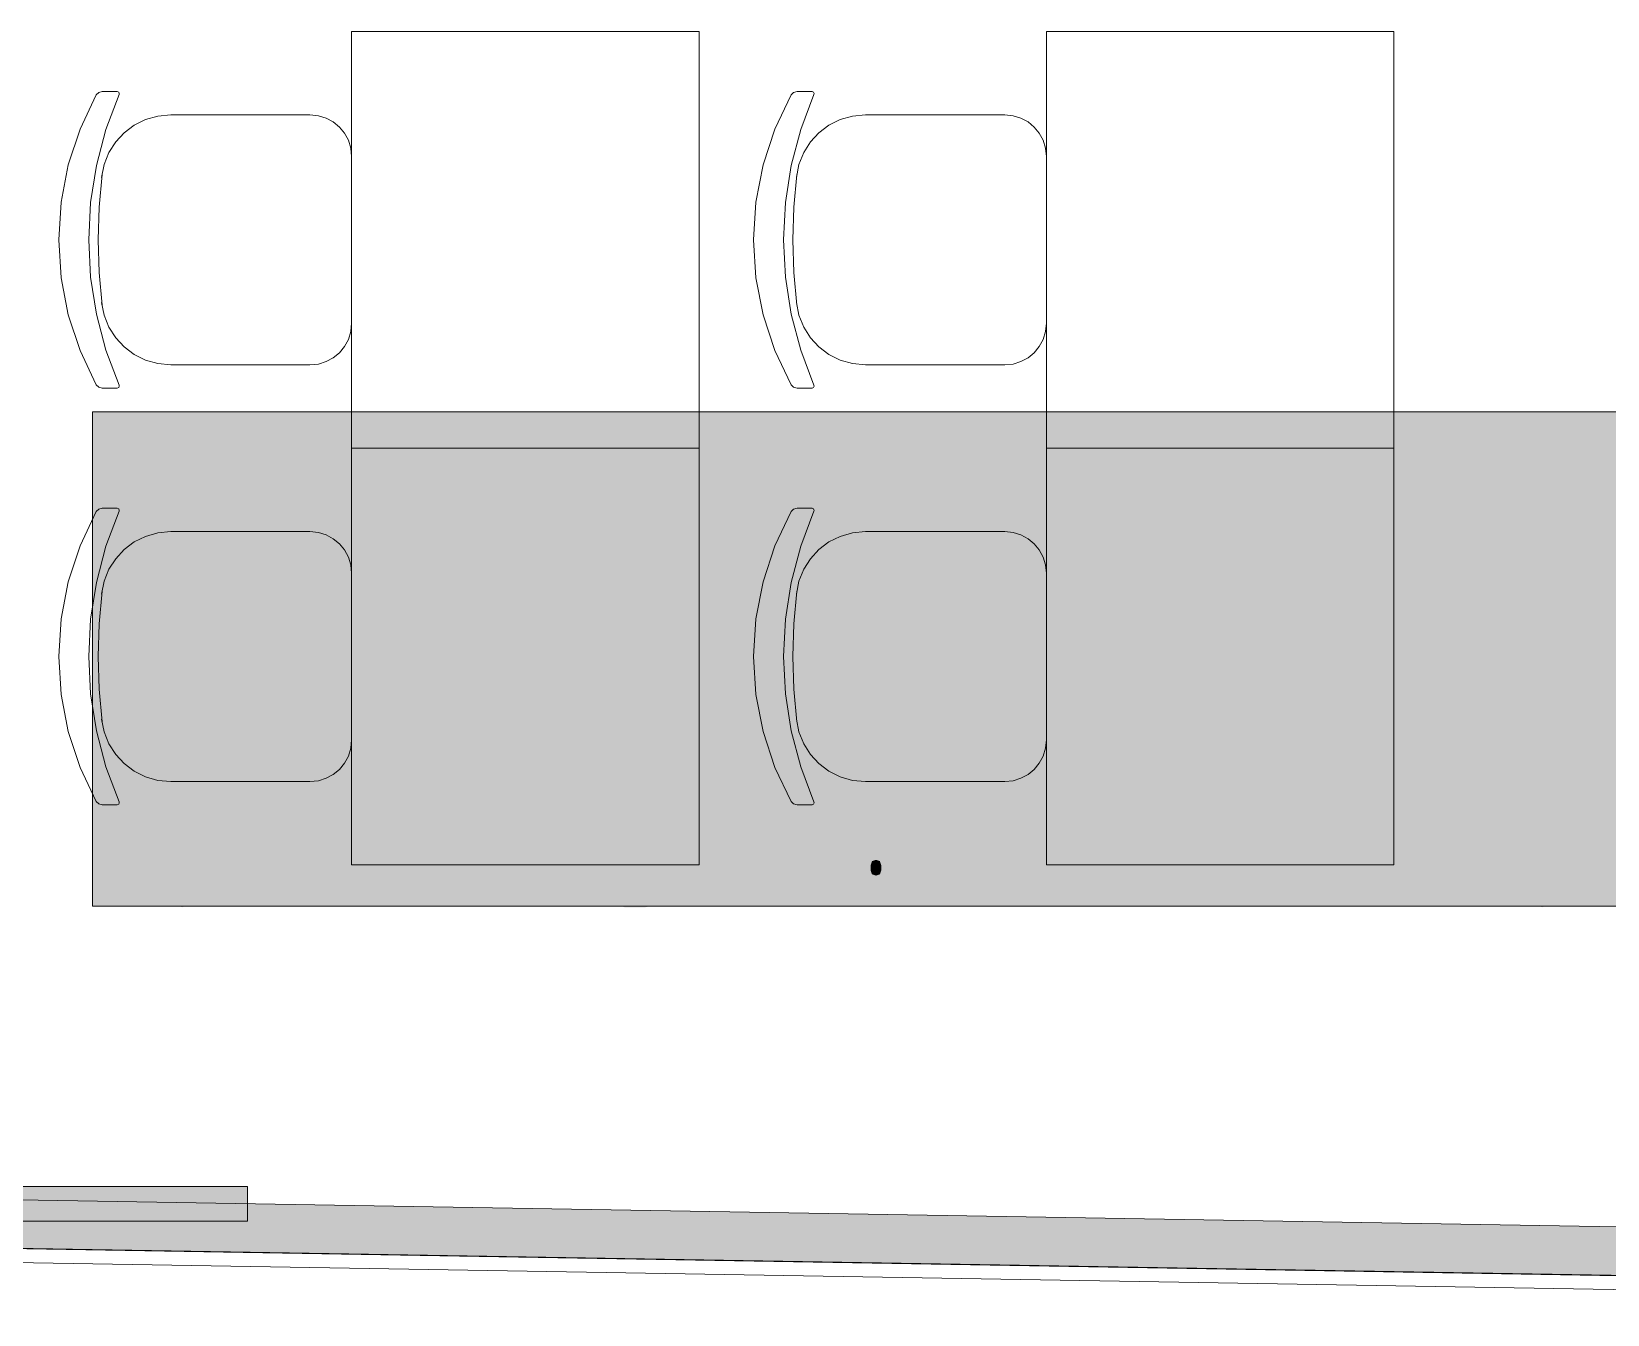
# Model space of a CAD drawing. Header units: millimetres. Extents: x 0 to 1189, y 0 to 841.
# Drawn here: x 808.27 to 830.95, y 657.42 to 675.89 of the extents above; entities that cross this region are included whole.
import ezdxf

# ---------------------------------------------------------------- set-up
doc = ezdxf.new("R2010")
doc.units = ezdxf.units.MM

msp = doc.modelspace()

# ---------------------------------------------------------------- hatches: boundary and pattern name
at = {"true_color": 0xffffff}
h = msp.add_hatch(color=7, dxfattribs=at)
h.dxf.hatch_style = 2
h.paths.add_polyline_path([(809.146236, 670.412795), (840.689284, 670.412795), (840.689284, 663.295784), (809.146236, 663.295784)])
at = {"true_color": 0x0077b0}
h = msp.add_hatch(color=144, dxfattribs=at)
h.paths.add_polyline_path([(821.5263, 667.439501), (821.5263, 666.228481), (821.49681, 666.071798), (821.407788, 665.940747), (821.277081, 665.85331), (821.12281, 665.824991), (820.919963, 665.824991), (820.763624, 665.85331), (820.634984, 665.940747), (820.545963, 666.071798), (820.516473, 666.228481), (820.516473, 666.832613), (820.545963, 666.989296), (820.634984, 667.120347), (820.764658, 667.20675), (820.919963, 667.236103), (821.323452, 667.236103), (821.323452, 667.439501), (821.308914, 667.517636), (821.266677, 667.583368), (821.201358, 667.625123), (821.12281, 667.639592), (820.817988, 667.639592), (820.74447, 667.665086), (820.71932, 667.741016), (820.74447, 667.817428), (820.817988, 667.842991), (821.12281, 667.842991), (821.279148, 667.813294), (821.407788, 667.724479), (821.49681, 667.595633)])
h.paths.add_polyline_path([(821.323452, 666.228481), (821.323452, 667.032704), (820.919963, 667.032704), (820.841415, 667.018441), (820.776096, 666.97648), (820.733859, 666.910748), (820.71932, 666.832613), (820.71932, 666.228481), (820.734203, 666.15138), (820.778852, 666.084614), (820.843826, 666.040241), (820.919963, 666.025634), (821.12281, 666.025634), (821.19998, 666.040241), (821.263921, 666.084614), (821.30857, 666.150346)])
h = msp.add_hatch(color=144, dxfattribs=at)
h.paths.add_polyline_path([(824.239175, 667.137435), (824.361683, 667.21116), (824.473442, 667.236103), (824.534627, 667.25443), (824.589197, 667.306658), (824.62978, 667.37308), (824.642665, 667.439501), (824.627851, 667.517636), (824.583685, 667.583368), (824.517952, 667.626156), (824.439818, 667.639592), (824.36127, 667.625123), (824.295951, 667.583368), (824.253714, 667.517636), (824.239175, 667.439501)])
h.paths.add_polyline_path([(824.741884, 667.196415), (824.866872, 667.120416), (824.964575, 667.010104), (825.025415, 666.877399), (825.046155, 666.733945), (825.046155, 666.327149), (825.036689, 666.226715), (825.008465, 666.133465), (824.961741, 666.048173), (824.896775, 665.971615), (824.820217, 665.907079), (824.734925, 665.861303), (824.641674, 665.834026), (824.541241, 665.824991), (824.439602, 665.834026), (824.34618, 665.861303), (824.260716, 665.907079), (824.182951, 665.971615), (824.118416, 666.049336), (824.072639, 666.134499), (824.045363, 666.227103), (824.036328, 666.327149), (824.036328, 667.439501), (824.065818, 667.595977), (824.154839, 667.727235), (824.284513, 667.813638), (824.439818, 667.842991), (824.596294, 667.813294), (824.727552, 667.724479), (824.813955, 667.595633), (824.843307, 667.439501), (824.817814, 667.302042)])
h.paths.add_polyline_path([(824.843307, 666.329905), (824.843307, 666.733945), (824.82181, 666.849425), (824.755664, 666.948368), (824.658168, 667.014032), (824.541241, 667.03546), (824.424315, 667.014032), (824.326819, 666.948368), (824.260673, 666.849425), (824.239175, 666.733945), (824.239175, 666.329905), (824.260673, 666.212358), (824.326819, 666.115482), (824.424315, 666.04844), (824.541241, 666.025634), (824.658168, 666.04844), (824.755664, 666.115482), (824.82181, 666.213392)])
h = msp.add_hatch(color=144, dxfattribs=at)
h.paths.add_polyline_path([(810.042584, 666.327149), (810.042584, 666.731189), (810.051619, 666.832828), (810.078896, 666.926251), (810.124672, 667.011715), (810.189207, 667.089479), (810.266972, 667.154015), (810.352436, 667.199791), (810.445858, 667.227068), (810.547497, 667.236103), (810.742559, 667.200136), (810.905787, 667.092235), (810.970323, 667.014428), (811.016099, 666.928662), (811.043376, 666.834422), (811.052411, 666.731189), (811.052411, 666.327149), (811.042945, 666.227103), (811.014721, 666.134499), (810.967997, 666.049336), (810.903031, 665.971615), (810.826473, 665.907079), (810.741181, 665.861303), (810.647931, 665.834026), (810.547497, 665.824991), (810.445858, 665.834026), (810.352436, 665.861303), (810.266972, 665.907079), (810.189207, 665.971615), (810.124672, 666.049336), (810.078896, 666.134499), (810.051619, 666.227103)])
h.paths.add_polyline_path([(810.849563, 666.329905), (810.849563, 666.733945), (810.828066, 666.849425), (810.76192, 666.948368), (810.664424, 667.014032), (810.547497, 667.03546), (810.430571, 667.014032), (810.333075, 666.948368), (810.266929, 666.849425), (810.245431, 666.733945), (810.245431, 666.329905), (810.266929, 666.212358), (810.333075, 666.115482), (810.430571, 666.04844), (810.547497, 666.025634), (810.664424, 666.04844), (810.76192, 666.115482), (810.828066, 666.213392)])
h = msp.add_hatch(color=144, dxfattribs=at)
h.dxf.hatch_style = 2
h.paths.add_polyline_path([(811.558409, 667.236103), (812.466812, 667.236103), (812.622186, 667.20675), (812.752341, 667.120347), (812.841156, 666.989296), (812.870853, 666.832613), (812.870853, 665.923659), (812.84529, 665.8489), (812.768878, 665.824991), (812.692741, 665.8489), (812.667454, 665.923659), (812.667454, 666.832613), (812.652985, 666.910748), (812.61123, 666.97648), (812.545429, 667.019475), (812.466812, 667.032704), (812.263965, 667.032704), (812.263965, 665.923659), (812.238471, 665.8489), (812.162541, 665.824991), (812.08854, 665.8489), (812.063322, 665.923659), (812.063322, 667.032704), (811.659833, 667.032704), (811.659833, 665.923659), (811.634546, 665.8489), (811.558409, 665.824991), (811.482273, 665.8489), (811.456986, 665.923659), (811.456986, 667.137435), (811.482273, 667.21116)])
h = msp.add_hatch(color=144, dxfattribs=at)
h.dxf.hatch_style = 2
h.paths.add_polyline_path([(813.966469, 665.923659), (813.966469, 667.137435), (813.991756, 667.21116), (814.067893, 667.236103), (814.572806, 667.236103), (814.727078, 667.20675), (814.857784, 667.120347), (814.946806, 666.989296), (814.976296, 666.832613), (814.976296, 665.923659), (814.951009, 665.8489), (814.874872, 665.824991), (814.798735, 665.8489), (814.773448, 665.923659), (814.773448, 666.832613), (814.75891, 666.910748), (814.716673, 666.97648), (814.651354, 667.019475), (814.572806, 667.032704), (814.169317, 667.032704), (814.169317, 665.923659), (814.14403, 665.8489), (814.067893, 665.824991), (813.991756, 665.8489)])
h = msp.add_hatch(color=144, dxfattribs=at)
h.paths.add_polyline_path([(815.380871, 666.327149), (815.380871, 666.731189), (815.389905, 666.832828), (815.417182, 666.926251), (815.462959, 667.011715), (815.527494, 667.089479), (815.605258, 667.154015), (815.690723, 667.199791), (815.784145, 667.227068), (815.885784, 667.236103), (816.080845, 667.200136), (816.244074, 667.092235), (816.308609, 667.014428), (816.354386, 666.928662), (816.381662, 666.834422), (816.390697, 666.731189), (816.390697, 666.327149), (816.381232, 666.227103), (816.353008, 666.134499), (816.306284, 666.049336), (816.241318, 665.971615), (816.164759, 665.907079), (816.079467, 665.861303), (815.986217, 665.834026), (815.885784, 665.824991), (815.784145, 665.834026), (815.690723, 665.861303), (815.605258, 665.907079), (815.527494, 665.971615), (815.462959, 666.049336), (815.417182, 666.134499), (815.389905, 666.227103)])
h.paths.add_polyline_path([(816.18785, 666.329905), (816.18785, 666.733945), (816.166352, 666.849425), (816.100207, 666.948368), (816.00271, 667.014032), (815.885784, 667.03546), (815.768857, 667.014032), (815.671361, 666.948368), (815.605215, 666.849425), (815.583718, 666.733945), (815.583718, 666.329905), (815.605215, 666.212358), (815.671361, 666.115482), (815.768857, 666.04844), (815.885784, 666.025634), (816.00271, 666.04844), (816.100207, 666.115482), (816.166352, 666.213392)])
h = msp.add_hatch(color=144, dxfattribs=at)
h.dxf.hatch_style = 2
h.paths.add_polyline_path([(817.300185, 667.236103), (817.703675, 667.236103), (817.779811, 667.21116), (817.805098, 667.137435), (817.805098, 665.923659), (817.779811, 665.8489), (817.703675, 665.824991), (817.627538, 665.8489), (817.602251, 665.923659), (817.602251, 667.032704), (817.370741, 667.032704), (816.989851, 665.892791), (816.955882, 665.841941), (816.896696, 665.824991), (816.820559, 665.850278), (816.795272, 665.926415), (816.800784, 665.957834), (817.198762, 667.154523), (817.238931, 667.216397)])
h = msp.add_hatch(color=144, dxfattribs=at)
h.paths.add_polyline_path([(819.016652, 667.032704), (818.613163, 667.032704), (818.534615, 667.018441), (818.469296, 666.97648), (818.427059, 666.910748), (818.41252, 666.832613), (818.41252, 666.228481), (818.427403, 666.15138), (818.472052, 666.084614), (818.537026, 666.040241), (818.613163, 666.025634), (818.81601, 666.025634), (818.89318, 666.040241), (818.957121, 666.084614), (819.00177, 666.150346), (819.016652, 666.228481)])
h.paths.add_polyline_path([(819.420142, 665.923659), (819.3952, 665.8489), (819.321474, 665.824991), (819.19187, 665.850623), (819.089964, 665.929171), (818.964769, 665.850623), (818.81601, 665.824991), (818.613163, 665.824991), (818.456824, 665.85331), (818.328185, 665.940747), (818.239163, 666.070765), (818.209673, 666.228481), (818.209673, 666.832613), (818.239163, 666.989296), (818.328185, 667.120347), (818.456824, 667.20675), (818.613163, 667.236103), (819.118076, 667.236103), (819.194213, 667.21116), (819.2195, 667.137435), (819.2195, 666.127057), (819.245062, 666.050921), (819.321474, 666.025634), (819.3952, 666.000071)])
h = msp.add_hatch(color=144, dxfattribs=at)
h.paths.add_polyline_path([(821.930874, 666.327149), (821.930874, 666.731189), (821.939909, 666.832828), (821.967186, 666.926251), (822.012963, 667.011715), (822.077498, 667.089479), (822.155262, 667.154015), (822.240726, 667.199791), (822.334149, 667.227068), (822.435788, 667.236103), (822.630849, 667.200136), (822.794078, 667.092235), (822.858613, 667.014428), (822.90439, 666.928662), (822.931666, 666.834422), (822.940701, 666.731189), (822.940701, 666.327149), (822.931235, 666.227103), (822.903012, 666.134499), (822.856287, 666.049336), (822.791322, 665.971615), (822.714763, 665.907079), (822.629471, 665.861303), (822.536221, 665.834026), (822.435788, 665.824991), (822.334149, 665.834026), (822.240726, 665.861303), (822.155262, 665.907079), (822.077498, 665.971615), (822.012963, 666.049336), (821.967186, 666.134499), (821.939909, 666.227103)])
h.paths.add_polyline_path([(822.737854, 666.329905), (822.737854, 666.733945), (822.716356, 666.849425), (822.65021, 666.948368), (822.552714, 667.014032), (822.435788, 667.03546), (822.318861, 667.014032), (822.221365, 666.948368), (822.155219, 666.849425), (822.133722, 666.733945), (822.133722, 666.329905), (822.155219, 666.212358), (822.221365, 666.115482), (822.318861, 666.04844), (822.435788, 666.025634), (822.552714, 666.04844), (822.65021, 666.115482), (822.716356, 666.213392)])
h = msp.add_hatch(color=144, dxfattribs=at)
h.paths.add_polyline_path([(825.955643, 667.03546), (825.838716, 667.014032), (825.74122, 666.948368), (825.675074, 666.850459), (825.653577, 666.733945), (825.653577, 666.631971), (826.257709, 666.631971), (826.257709, 666.733945), (826.236211, 666.850459), (826.170065, 666.948368), (826.072569, 667.014032)])
h.paths.add_polyline_path([(825.653577, 666.429123), (825.653577, 666.228481), (825.668459, 666.15138), (825.713108, 666.084614), (825.778082, 666.040241), (825.854219, 666.025634), (826.359132, 666.025634), (826.435269, 666.000071), (826.460556, 665.923659), (826.435269, 665.8489), (826.359132, 665.824991), (825.854219, 665.824991), (825.697881, 665.85331), (825.569241, 665.940747), (825.480219, 666.070765), (825.450729, 666.228481), (825.450729, 666.731189), (825.459764, 666.832828), (825.487041, 666.926251), (825.532817, 667.011715), (825.597353, 667.089479), (825.675117, 667.154015), (825.760581, 667.199791), (825.854004, 667.227068), (825.955643, 667.236103), (826.150704, 667.200136), (826.313933, 667.092235), (826.378468, 667.014471), (826.424245, 666.929007), (826.451521, 666.835584), (826.460556, 666.733945), (826.460556, 666.429123)])
h = msp.add_hatch(color=144, dxfattribs=at)
h.paths.add_polyline_path([(826.865131, 667.137435), (826.890418, 667.21116), (826.966554, 667.236103), (827.471468, 667.236103), (827.627806, 667.20675), (827.756446, 667.120347), (827.845467, 666.989296), (827.874957, 666.832613), (827.874957, 666.228481), (827.845467, 666.071798), (827.756446, 665.940747), (827.627806, 665.85331), (827.471468, 665.824991), (827.067978, 665.824991), (827.067978, 665.316771), (827.042691, 665.243253), (826.966554, 665.218103), (826.890418, 665.243253), (826.865131, 665.316771)])
h.paths.add_polyline_path([(827.067978, 667.032704), (827.067978, 666.025634), (827.471468, 666.025634), (827.548638, 666.040241), (827.612579, 666.084614), (827.657227, 666.150346), (827.67211, 666.228481), (827.67211, 666.832613), (827.657572, 666.910748), (827.615335, 666.97648), (827.550016, 667.019475), (827.471468, 667.032704)])
h = msp.add_hatch(color=144, dxfattribs=at)
h.dxf.hatch_style = 2
h.paths.add_polyline_path([(828.905713, 666.530547), (829.272822, 665.980434), (829.289358, 665.923659), (829.264071, 665.8489), (829.187935, 665.824991), (829.139359, 665.835671), (829.103599, 665.867435), (828.784445, 666.346992), (828.465292, 665.867435), (828.429532, 665.835671), (828.380956, 665.824991), (828.3104, 665.853103), (828.279532, 665.923659), (828.296069, 665.980434), (828.663178, 666.530547), (828.296069, 667.077904), (828.279532, 667.137435), (828.304819, 667.21116), (828.380956, 667.236103), (828.429532, 667.225423), (828.465292, 667.193659), (828.784445, 666.714102), (829.103599, 667.193659), (829.139359, 667.225423), (829.187935, 667.236103), (829.264071, 667.212194), (829.289358, 667.137435), (829.272822, 667.077904)])
h = msp.add_hatch(color=144, dxfattribs=at)
h.paths.add_polyline_path([(830.500913, 667.032704), (830.097423, 667.032704), (830.018875, 667.018441), (829.953556, 666.97648), (829.911319, 666.910748), (829.896781, 666.832613), (829.896781, 666.228481), (829.911663, 666.15138), (829.956312, 666.084614), (830.021286, 666.040241), (830.097423, 666.025634), (830.30027, 666.025634), (830.37744, 666.040241), (830.441381, 666.084614), (830.48603, 666.150346), (830.500913, 666.228481)])
h.paths.add_polyline_path([(830.904402, 665.923659), (830.87946, 665.8489), (830.805735, 665.824991), (830.67613, 665.850623), (830.574224, 665.929171), (830.449029, 665.850623), (830.30027, 665.824991), (830.097423, 665.824991), (829.941085, 665.85331), (829.812445, 665.940747), (829.723423, 666.070765), (829.693933, 666.228481), (829.693933, 666.832613), (829.723423, 666.989296), (829.812445, 667.120347), (829.941085, 667.20675), (830.097423, 667.236103), (830.602336, 667.236103), (830.678473, 667.21116), (830.70376, 667.137435), (830.70376, 666.127057), (830.729322, 666.050921), (830.805735, 666.025634), (830.87946, 666.000071)])
h = msp.add_hatch(color=144, dxfattribs=at)
h.paths.add_polyline_path([(812.632064, 664.721013), (812.72391, 664.776135), (812.807902, 664.794876), (812.853446, 664.808725), (812.894442, 664.847793), (812.924897, 664.897402), (812.934681, 664.947011), (812.923588, 665.005991), (812.890584, 665.055049), (812.841319, 665.087433), (812.782546, 665.097493), (812.723772, 665.086607), (812.674508, 665.055049), (812.642951, 665.005991), (812.632064, 664.947011)])
h.paths.add_polyline_path([(813.009095, 664.76511), (813.102733, 664.707991), (813.176113, 664.625653), (813.221795, 664.525883), (813.237298, 664.417845), (813.237298, 664.113574), (813.209049, 663.967984), (813.125402, 663.846786), (813.00379, 663.763759), (812.858613, 663.736543), (812.712335, 663.763759), (812.58962, 663.846786), (812.507076, 663.968811), (812.479929, 664.113574), (812.479929, 664.947011), (812.501977, 665.064765), (812.568674, 665.163088), (812.665895, 665.228131), (812.782546, 665.25018), (812.899817, 665.227855), (812.998071, 665.160883), (813.063114, 665.064489), (813.085163, 664.947011), (813.066146, 664.844279)])
h.paths.add_polyline_path([(813.085163, 664.115227), (813.085163, 664.417845), (813.068902, 664.504937), (813.019568, 664.578799), (812.946119, 664.62834), (812.858613, 664.644394), (812.771108, 664.62834), (812.697659, 664.578799), (812.648325, 664.504937), (812.632064, 664.417845), (812.632064, 664.115227), (812.648325, 664.026964), (812.697659, 663.954824), (812.771108, 663.904181), (812.858613, 663.887024), (812.946119, 663.904181), (813.019568, 663.954824), (813.068902, 664.027791)])
h = msp.add_hatch(color=144, dxfattribs=at)
h.paths.add_polyline_path([(827.444445, 664.721013), (827.536291, 664.776135), (827.620282, 664.794876), (827.665826, 664.808725), (827.706823, 664.847793), (827.737278, 664.897402), (827.747062, 664.947011), (827.735969, 665.005991), (827.702965, 665.055049), (827.6537, 665.087433), (827.594926, 665.097493), (827.536153, 665.086607), (827.486888, 665.055049), (827.455331, 665.005991), (827.444445, 664.947011)])
h.paths.add_polyline_path([(827.821476, 664.76511), (827.915114, 664.707991), (827.988494, 664.625653), (828.034176, 664.525883), (828.049679, 664.417845), (828.049679, 664.113574), (828.021429, 663.967984), (827.937782, 663.846786), (827.81617, 663.763759), (827.670994, 663.736543), (827.524715, 663.763759), (827.402001, 663.846786), (827.319457, 663.968811), (827.292309, 664.113574), (827.292309, 664.947011), (827.314358, 665.064765), (827.381055, 665.163088), (827.478275, 665.228131), (827.594926, 665.25018), (827.712197, 665.227855), (827.810452, 665.160883), (827.875495, 665.064489), (827.897544, 664.947011), (827.878527, 664.844279)])
h.paths.add_polyline_path([(827.897544, 664.115227), (827.897544, 664.417845), (827.881283, 664.504937), (827.831949, 664.578799), (827.7585, 664.62834), (827.670994, 664.644394), (827.583489, 664.62834), (827.510039, 664.578799), (827.460705, 664.504937), (827.444445, 664.417845), (827.444445, 664.115227), (827.460705, 664.026964), (827.510039, 663.954824), (827.583489, 663.904181), (827.670994, 663.887024), (827.7585, 663.904181), (827.831949, 663.954824), (827.881283, 664.027791)])
h = msp.add_hatch(color=144, dxfattribs=at)
h.dxf.hatch_style = 2
h.paths.add_polyline_path([(809.29745, 663.810405), (809.29745, 664.721013), (809.316467, 664.776135), (809.373518, 664.794876), (809.752202, 664.794876), (809.868027, 664.772896), (809.966074, 664.708335), (810.032771, 664.609599), (810.05482, 664.492259), (810.05482, 663.810405), (810.035803, 663.754457), (809.978752, 663.736543), (809.921701, 663.754457), (809.902684, 663.810405), (809.902684, 664.492259), (809.891798, 664.551032), (809.860241, 664.600297), (809.810976, 664.632474), (809.752202, 664.64274), (809.449585, 664.64274), (809.449585, 663.810405), (809.430568, 663.754457), (809.373518, 663.736543), (809.316467, 663.754457)])
h = msp.add_hatch(color=144, dxfattribs=at)
h.paths.add_polyline_path([(810.358276, 664.721013), (810.377293, 664.776135), (810.434344, 664.794876), (810.813029, 664.794876), (810.9303, 664.772896), (811.0269, 664.708335), (811.093597, 664.609599), (811.115646, 664.492259), (811.115646, 664.03916), (811.093597, 663.92182), (811.0269, 663.823083), (810.9303, 663.757695), (810.813029, 663.736543), (810.510412, 663.736543), (810.510412, 663.355653), (810.491395, 663.300049), (810.434344, 663.281239), (810.377293, 663.300049), (810.358276, 663.355653)])
h.paths.add_polyline_path([(810.510412, 664.64274), (810.510412, 663.887024), (810.813029, 663.887024), (810.8707, 663.898117), (810.918862, 663.931122), (810.952348, 663.980386), (810.96351, 664.03916), (810.96351, 664.492259), (810.952624, 664.551032), (810.921067, 664.600297), (810.871802, 664.632474), (810.813029, 664.64274)])
h = msp.add_hatch(color=144, dxfattribs=at)
h.dxf.hatch_style = 2
h.paths.add_polyline_path([(812.176472, 664.721013), (812.176472, 663.810405), (812.157455, 663.754457), (812.100404, 663.736543), (811.72172, 663.736543), (811.604448, 663.757695), (811.507848, 663.823083), (811.441151, 663.920993), (811.419102, 664.03916), (811.419102, 664.721013), (811.438119, 664.776135), (811.49517, 664.794876), (811.552221, 664.776135), (811.571238, 664.721013), (811.571238, 664.03916), (811.5824, 663.981213), (811.615886, 663.931122), (811.664875, 663.898117), (811.72172, 663.887024), (812.024337, 663.887024), (812.024337, 664.721013), (812.043354, 664.776135), (812.100404, 664.794876), (812.157455, 664.776135)])
h = msp.add_hatch(color=144, dxfattribs=at)
h.paths.add_polyline_path([(813.809197, 664.191846), (813.703501, 664.223886), (813.616823, 664.291065), (813.559772, 664.383807), (813.540755, 664.492259), (813.562803, 664.609599), (813.6295, 664.708335), (813.726101, 664.772896), (813.843372, 664.794876), (814.222057, 664.794876), (814.279108, 664.776135), (814.298125, 664.721013), (814.298125, 663.810405), (814.279108, 663.754457), (814.222057, 663.736543), (814.165006, 663.754457), (814.145989, 663.810405), (814.145989, 664.189641), (813.993303, 664.189641), (813.678007, 663.766308), (813.650722, 663.743364), (813.616823, 663.736543), (813.559772, 663.754457), (813.540755, 663.810405), (813.555638, 663.857259)])
h.paths.add_polyline_path([(813.69289, 664.492259), (813.704052, 664.434312), (813.737539, 664.38422), (813.786528, 664.350734), (813.843372, 664.339572), (814.145989, 664.339572), (814.145989, 664.64274), (813.843372, 664.64274), (813.784599, 664.631854), (813.735334, 664.600297), (813.703777, 664.551032)])
h = msp.add_hatch(color=144, dxfattribs=at)
h.dxf.hatch_style = 2
h.paths.add_polyline_path([(815.130748, 664.03916), (815.120964, 664.102343), (815.090509, 664.149403), (815.001212, 664.189641), (814.904198, 664.189641), (814.851282, 664.212793), (814.828131, 664.265709), (814.851282, 664.320831), (814.925144, 664.343982), (814.948295, 664.343982), (814.973651, 664.341777), (815.040969, 664.352939), (815.090509, 664.386425), (815.120964, 664.433761), (815.130748, 664.492259), (815.120688, 664.551032), (815.088304, 664.600297), (815.039039, 664.632474), (814.980266, 664.64274), (814.904198, 664.64274), (814.833987, 664.632956), (814.749307, 664.604155), (814.68006, 664.57563), (814.658356, 664.566122), (814.618118, 664.593682), (814.601581, 664.646599), (814.632863, 664.703719), (814.726156, 664.754637), (814.821585, 664.785092), (814.904198, 664.794876), (814.980266, 664.794876), (815.097813, 664.772896), (815.196342, 664.708335), (815.260903, 664.609599), (815.282883, 664.492259), (815.257321, 664.35604), (815.179255, 664.265709), (815.257321, 664.175379), (815.282883, 664.03916), (815.260903, 663.92182), (815.196342, 663.823083), (815.097813, 663.757695), (814.980266, 663.736543), (814.904198, 663.736543), (814.819656, 663.746051), (814.723951, 663.774576), (814.631967, 663.82577), (814.601581, 663.884819), (814.618118, 663.937736), (814.660561, 663.965297), (814.684746, 663.955788), (814.751512, 663.927263), (814.834263, 663.896808), (814.904198, 663.887024), (814.980266, 663.887024), (815.039039, 663.898117), (815.088304, 663.931122), (815.119861, 663.980386)])
h = msp.add_hatch(color=144, dxfattribs=at)
h.dxf.hatch_style = 2
h.paths.add_polyline_path([(815.738307, 664.29768), (816.214557, 664.77393), (816.267474, 664.794876), (816.324525, 664.776135), (816.343542, 664.721013), (816.320391, 664.668096), (815.988008, 664.333509), (816.328659, 663.855054), (816.343542, 663.810405), (816.324525, 663.754457), (816.267474, 663.736543), (816.204084, 663.768513), (815.878316, 664.22547), (815.738307, 664.083808), (815.738307, 663.810405), (815.71929, 663.754457), (815.66224, 663.736543), (815.605189, 663.754457), (815.586172, 663.810405), (815.586172, 664.721013), (815.605189, 664.776135), (815.66224, 664.794876), (815.71929, 664.776135), (815.738307, 664.721013)])
h = msp.add_hatch(color=144, dxfattribs=at)
h.dxf.hatch_style = 2
h.paths.add_polyline_path([(817.252232, 663.582202), (817.252232, 663.736543), (816.949615, 663.736543), (816.832344, 663.757695), (816.735744, 663.823083), (816.669047, 663.92182), (816.646998, 664.03916), (816.646998, 664.721013), (816.666015, 664.776135), (816.723066, 664.794876), (816.780117, 664.776135), (816.799133, 664.721013), (816.799133, 664.03916), (816.810296, 663.981213), (816.843782, 663.931122), (816.892771, 663.898117), (816.949615, 663.887024), (817.252232, 663.887024), (817.252232, 664.721013), (817.271249, 664.776135), (817.3283, 664.794876), (817.385351, 664.776135), (817.404368, 664.721013), (817.404368, 663.584407), (817.382595, 663.466654), (817.317827, 663.368331), (817.221227, 663.303287), (817.103956, 663.281239), (816.799133, 663.281239), (816.742083, 663.300325), (816.723066, 663.357858), (816.746217, 663.410774), (816.799133, 663.433925), (817.101751, 663.433925), (817.160524, 663.443985), (817.209789, 663.476369), (817.241346, 663.523705)])
h = msp.add_hatch(color=144, dxfattribs=at)
h.dxf.hatch_style = 2
h.paths.add_polyline_path([(818.376999, 664.492259), (818.376999, 664.03916), (818.388161, 663.981213), (818.421647, 663.931122), (818.470637, 663.898117), (818.527481, 663.887024), (818.75403, 663.887024), (818.811081, 663.867938), (818.830098, 663.810405), (818.811081, 663.754457), (818.75403, 663.736543), (818.527481, 663.736543), (818.41021, 663.757695), (818.313609, 663.823083), (818.246912, 663.920993), (818.224864, 664.03916), (818.224864, 664.492259), (818.246912, 664.609599), (818.313609, 664.708335), (818.41021, 664.772896), (818.527481, 664.794876), (818.75403, 664.794876), (818.811081, 664.775859), (818.830098, 664.718808), (818.811081, 664.661757), (818.75403, 664.64274), (818.527481, 664.64274), (818.468707, 664.631854), (818.419443, 664.600297), (818.387886, 664.551032)])
h = msp.add_hatch(color=144, dxfattribs=at)
h.dxf.hatch_style = 2
h.paths.add_polyline_path([(819.587971, 664.113574), (819.285354, 664.502732), (819.285354, 663.810405), (819.266337, 663.754457), (819.209287, 663.736543), (819.152236, 663.754457), (819.133219, 663.810405), (819.133219, 664.721013), (819.152236, 664.776135), (819.209287, 664.794876), (819.24732, 664.783507), (819.285354, 664.748574), (819.587971, 664.358865), (819.890589, 664.748574), (819.928898, 664.783507), (819.967208, 664.794876), (820.022329, 664.776135), (820.04107, 664.721013), (820.04107, 663.810405), (820.022329, 663.754457), (819.967208, 663.736543), (819.909675, 663.754457), (819.890589, 663.810405), (819.890589, 664.502732)])
h = msp.add_hatch(color=144, dxfattribs=at)
h.dxf.hatch_style = 2
h.paths.add_polyline_path([(821.47141, 664.492259), (821.47141, 664.03916), (821.482572, 663.981213), (821.516059, 663.931122), (821.565048, 663.898117), (821.621892, 663.887024), (821.848441, 663.887024), (821.905492, 663.867938), (821.924509, 663.810405), (821.905492, 663.754457), (821.848441, 663.736543), (821.621892, 663.736543), (821.504621, 663.757695), (821.40802, 663.823083), (821.341323, 663.920993), (821.319275, 664.03916), (821.319275, 664.492259), (821.341323, 664.609599), (821.40802, 664.708335), (821.504621, 664.772896), (821.621892, 664.794876), (821.848441, 664.794876), (821.905492, 664.775859), (821.924509, 664.718808), (821.905492, 664.661757), (821.848441, 664.64274), (821.621892, 664.64274), (821.563119, 664.631854), (821.513854, 664.600297), (821.482297, 664.551032)])
h = msp.add_hatch(color=144, dxfattribs=at)
h.dxf.hatch_style = 2
h.paths.add_polyline_path([(822.697265, 664.265709), (822.972322, 663.852849), (822.985, 663.810405), (822.965983, 663.754457), (822.908932, 663.736543), (822.845542, 663.768513), (822.606315, 664.127905), (822.367087, 663.768513), (822.303698, 663.736543), (822.250781, 663.757489), (822.22763, 663.810405), (822.240308, 663.852849), (822.515364, 664.265709), (822.240308, 664.676365), (822.22763, 664.721013), (822.246647, 664.776135), (822.303698, 664.794876), (822.367087, 664.762905), (822.606315, 664.403513), (822.845542, 664.762905), (822.908932, 664.794876), (822.965983, 664.776961), (822.985, 664.721013), (822.972322, 664.676365)])
h = msp.add_hatch(color=144, dxfattribs=at)
h.paths.add_polyline_path([(823.667141, 664.644394), (823.579636, 664.62834), (823.506186, 664.578799), (823.456852, 664.505763), (823.440592, 664.417845), (823.440592, 664.341777), (823.893691, 664.341777), (823.893691, 664.417845), (823.87743, 664.505763), (823.828096, 664.578799), (823.754647, 664.62834)])
h.paths.add_polyline_path([(823.440592, 664.189641), (823.440592, 664.03916), (823.451754, 663.981213), (823.48524, 663.931122), (823.534229, 663.898117), (823.591073, 663.887024), (823.969758, 663.887024), (824.026809, 663.867938), (824.045826, 663.810405), (824.026809, 663.754457), (823.969758, 663.736543), (823.591073, 663.736543), (823.473802, 663.757695), (823.377202, 663.823083), (823.310505, 663.920993), (823.288456, 664.03916), (823.288456, 664.416191), (823.315604, 664.562401), (823.398148, 664.684633), (823.520862, 664.76766), (823.667141, 664.794876), (823.81342, 664.767935), (823.936134, 664.686838), (824.018679, 664.56433), (824.045826, 664.417845), (824.045826, 664.189641)])
h = msp.add_hatch(color=144, dxfattribs=at)
h.dxf.hatch_style = 2
h.paths.add_polyline_path([(824.804035, 664.113574), (824.501418, 664.502732), (824.501418, 663.810405), (824.482401, 663.754457), (824.42535, 663.736543), (824.368299, 663.754457), (824.349282, 663.810405), (824.349282, 664.721013), (824.368299, 664.776135), (824.42535, 664.794876), (824.463384, 664.783507), (824.501418, 664.748574), (824.804035, 664.358865), (825.106652, 664.748574), (825.144962, 664.783507), (825.183271, 664.794876), (825.238393, 664.776135), (825.257134, 664.721013), (825.257134, 663.810405), (825.238393, 663.754457), (825.183271, 663.736543), (825.125738, 663.754457), (825.106652, 663.810405), (825.106652, 664.502732)])
h = msp.add_hatch(color=144, dxfattribs=at)
h.paths.add_polyline_path([(826.165696, 664.03916), (826.143648, 663.92182), (826.078604, 663.823083), (825.98035, 663.757695), (825.863079, 663.736543), (825.63653, 663.736543), (825.579479, 663.754457), (825.560462, 663.810405), (825.560462, 664.721013), (825.579479, 664.776135), (825.63653, 664.794876), (825.69358, 664.776135), (825.712597, 664.721013), (825.712597, 664.341777), (825.863079, 664.341777), (825.98035, 664.319797), (826.078604, 664.255236), (826.143648, 664.156706)])
h.paths.add_polyline_path([(826.015215, 664.03916), (826.004121, 664.097933), (825.971117, 664.147198), (825.921852, 664.178755), (825.863079, 664.189641), (825.712597, 664.189641), (825.712597, 663.887024), (825.863079, 663.887024), (825.921852, 663.898117), (825.971117, 663.931122), (826.004121, 663.980386)])
h.paths.add_polyline_path([(826.317832, 664.721013), (826.336918, 664.776135), (826.394451, 664.794876), (826.449572, 664.776135), (826.468313, 664.721013), (826.468313, 663.810405), (826.449572, 663.754457), (826.394451, 663.736543), (826.336918, 663.754457), (826.317832, 663.810405)])
h = msp.add_hatch(color=144, dxfattribs=at)
h.dxf.hatch_style = 2
h.paths.add_polyline_path([(828.871653, 663.810405), (828.871653, 664.721013), (828.89067, 664.776135), (828.947721, 664.794876), (829.326405, 664.794876), (829.44223, 664.772896), (829.540277, 664.708335), (829.606974, 664.609599), (829.629023, 664.492259), (829.629023, 663.810405), (829.610006, 663.754457), (829.552955, 663.736543), (829.495904, 663.754457), (829.476887, 663.810405), (829.476887, 664.492259), (829.466001, 664.551032), (829.434444, 664.600297), (829.385179, 664.632474), (829.326405, 664.64274), (829.023788, 664.64274), (829.023788, 663.810405), (829.004771, 663.754457), (828.947721, 663.736543), (828.89067, 663.754457)])
h = msp.add_hatch(color=144, dxfattribs=at)
h.paths.add_polyline_path([(829.932479, 664.721013), (829.951496, 664.776135), (830.008547, 664.794876), (830.387232, 664.794876), (830.504503, 664.772896), (830.601103, 664.708335), (830.6678, 664.609599), (830.689849, 664.492259), (830.689849, 664.03916), (830.6678, 663.92182), (830.601103, 663.823083), (830.504503, 663.757695), (830.387232, 663.736543), (830.084615, 663.736543), (830.084615, 663.355653), (830.065598, 663.300049), (830.008547, 663.281239), (829.951496, 663.300049), (829.932479, 663.355653)])
h.paths.add_polyline_path([(830.084615, 664.64274), (830.084615, 663.887024), (830.387232, 663.887024), (830.444903, 663.898117), (830.493065, 663.931122), (830.526551, 663.980386), (830.537713, 664.03916), (830.537713, 664.492259), (830.526827, 664.551032), (830.49527, 664.600297), (830.446005, 664.632474), (830.387232, 664.64274)])
h = msp.add_hatch(color=144, dxfattribs=at)
h.dxf.hatch_style = 2
h.paths.add_polyline_path([(820.344398, 663.887024), (820.363415, 663.944075), (820.420466, 663.963092), (820.477517, 663.944075), (820.496534, 663.887024), (820.496534, 663.810405), (820.477517, 663.754457), (820.420466, 663.736543), (820.363415, 663.754457), (820.344398, 663.810405)])
at = {"true_color": 0xf1d696}
h = msp.add_hatch(color=41, dxfattribs=at)
h.dxf.hatch_style = 2
h.paths.add_polyline_path([(851.436301, 658.335776), (851.442301, 657.635775), (763.996167, 659.113778), (763.996167, 659.813779)])
at = {"true_color": 0x999999}
h = msp.add_hatch(color=253, dxfattribs=at)
h.dxf.hatch_style = 2
h.paths.add_polyline_path([(811.37624, 659.261778), (811.37624, 658.761777), (799.376221, 658.761777), (799.376221, 659.261778)])

# ---------------------------------------------------------------- linework, layer by layer
at = {"color": 253, "lineweight": 0, "true_color": 0x999999}
for points in [[(812.874242, 669.889794), (812.874242, 675.889803)], [(812.874242, 675.889803), (817.87425, 675.889803)], [(817.87425, 675.889803), (817.87425, 669.889794)], [(822.874257, 669.889794), (822.874257, 675.889803)], [(822.874257, 675.889803), (827.874265, 675.889803)], [(827.874265, 675.889803), (827.874265, 669.889794)], [(809.199236, 674.977802), (809.235361, 675.012177), (809.284236, 675.024802)], [(809.199236, 674.977802), (809.235361, 675.012177), (809.284236, 675.024802)], [(809.284236, 675.024802), (809.500237, 675.024802)], [(809.284236, 675.024802), (809.500237, 675.024802)], [(809.500237, 675.024802), (809.521612, 675.015802), (809.530237, 674.994802), (809.527237, 674.981802)], [(809.500237, 675.024802), (809.521612, 675.015802), (809.530237, 674.994802), (809.527237, 674.981802)], [(819.199252, 674.977802), (819.235377, 675.012177), (819.284252, 675.024802)], [(819.199252, 674.977802), (819.235377, 675.012177), (819.284252, 675.024802)], [(819.284252, 675.024802), (819.500252, 675.024802)], [(819.284252, 675.024802), (819.500252, 675.024802)], [(819.500252, 675.024802), (819.521627, 675.015802), (819.530252, 674.994802), (819.527252, 674.981802)], [(819.500252, 675.024802), (819.521627, 675.015802), (819.530252, 674.994802), (819.527252, 674.981802)], [(809.199236, 670.801796), (808.965517, 671.294828), (808.796486, 671.811297), (808.693829, 672.345017), (808.659235, 672.889799), (808.693829, 673.434159), (808.796486, 673.967925), (808.965517, 674.484629), (809.199236, 674.977802)], [(809.199236, 670.801796), (808.965517, 671.294828), (808.796486, 671.811297), (808.693829, 672.345017), (808.659235, 672.889799), (808.693829, 673.434159), (808.796486, 673.967925), (808.965517, 674.484629), (809.199236, 674.977802)], [(809.527237, 670.797796), (809.336877, 671.301437), (809.199861, 671.820922), (809.117033, 672.351845), (809.089236, 672.889799), (809.117033, 673.427612), (809.199861, 673.9583), (809.336877, 674.477739), (809.527237, 674.981802)], [(809.527237, 670.797796), (809.336877, 671.301437), (809.199861, 671.820922), (809.117033, 672.351845), (809.089236, 672.889799), (809.117033, 673.427612), (809.199861, 673.9583), (809.336877, 674.477739), (809.527237, 674.981802)], [(819.199252, 670.801796), (818.965532, 671.294828), (818.796501, 671.811297), (818.693845, 672.345017), (818.659251, 672.889799), (818.693845, 673.434159), (818.796501, 673.967925), (818.965532, 674.484629), (819.199252, 674.977802)], [(819.199252, 670.801796), (818.965532, 671.294828), (818.796501, 671.811297), (818.693845, 672.345017), (818.659251, 672.889799), (818.693845, 673.434159), (818.796501, 673.967925), (818.965532, 674.484629), (819.199252, 674.977802)], [(819.527252, 670.797796), (819.336892, 671.301437), (819.199877, 671.820922), (819.117048, 672.351845), (819.089251, 672.889799), (819.117048, 673.427612), (819.199877, 673.9583), (819.336892, 674.477739), (819.527252, 674.981802)], [(819.527252, 670.797796), (819.336892, 671.301437), (819.199877, 671.820922), (819.117048, 672.351845), (819.089251, 672.889799), (819.117048, 673.427612), (819.199877, 673.9583), (819.336892, 674.477739), (819.527252, 674.981802)], [(809.276236, 673.7898), (809.312551, 673.975185), (809.38094, 674.146004), (809.477946, 674.299127), (809.600112, 674.431426), (809.743981, 674.539772), (809.906097, 674.621036), (810.083001, 674.672089), (810.271238, 674.689801)], [(809.276236, 673.7898), (809.312551, 673.975185), (809.38094, 674.146004), (809.477946, 674.299127), (809.600112, 674.431426), (809.743981, 674.539772), (809.906097, 674.621036), (810.083001, 674.672089), (810.271238, 674.689801)], [(812.274241, 674.689801), (810.271238, 674.689801)], [(812.274241, 674.689801), (810.271238, 674.689801)], [(812.274241, 674.689801), (812.395056, 674.677596), (812.507632, 674.642598), (812.609544, 674.587233), (812.698367, 674.513926), (812.771673, 674.425104), (812.827039, 674.323192), (812.862037, 674.210615), (812.874242, 674.089801)], [(812.274241, 674.689801), (812.395056, 674.677596), (812.507632, 674.642598), (812.609544, 674.587233), (812.698367, 674.513926), (812.771673, 674.425104), (812.827039, 674.323192), (812.862037, 674.210615), (812.874242, 674.089801)], [(819.276252, 673.7898), (819.312566, 673.975185), (819.380955, 674.146004), (819.477961, 674.299127), (819.600127, 674.431426), (819.743997, 674.539772), (819.906112, 674.621036), (820.083017, 674.672089), (820.271253, 674.689801)], [(819.276252, 673.7898), (819.312566, 673.975185), (819.380955, 674.146004), (819.477961, 674.299127), (819.600127, 674.431426), (819.743997, 674.539772), (819.906112, 674.621036), (820.083017, 674.672089), (820.271253, 674.689801)], [(822.274256, 674.689801), (820.271253, 674.689801)], [(822.274256, 674.689801), (820.271253, 674.689801)], [(822.274256, 674.689801), (822.395071, 674.677596), (822.507647, 674.642598), (822.609559, 674.587233), (822.698382, 674.513926), (822.771689, 674.425104), (822.827054, 674.323192), (822.862052, 674.210615), (822.874257, 674.089801)], [(822.274256, 674.689801), (822.395071, 674.677596), (822.507647, 674.642598), (822.609559, 674.587233), (822.698382, 674.513926), (822.771689, 674.425104), (822.827054, 674.323192), (822.862052, 674.210615), (822.874257, 674.089801)], [(812.874242, 674.090801), (812.874242, 671.689797)], [(812.874242, 674.090801), (812.874242, 671.689797)], [(822.874257, 674.090801), (822.874257, 671.689797)], [(822.874257, 674.090801), (822.874257, 671.689797)], [(809.281236, 671.948797), (809.239361, 672.418173), (809.225236, 672.889799), (809.239361, 673.361049), (809.281236, 673.8308)], [(809.281236, 671.948797), (809.239361, 672.418173), (809.225236, 672.889799), (809.239361, 673.361049), (809.281236, 673.8308)], [(819.281252, 671.948797), (819.239377, 672.418173), (819.225252, 672.889799), (819.239377, 673.361049), (819.281252, 673.8308)], [(819.281252, 671.948797), (819.239377, 672.418173), (819.225252, 672.889799), (819.239377, 673.361049), (819.281252, 673.8308)], [(810.271238, 671.089796), (810.083001, 671.107509), (809.906097, 671.158562), (809.743981, 671.239825), (809.600112, 671.348171), (809.477946, 671.48047), (809.38094, 671.633594), (809.312551, 671.804412), (809.276236, 671.989797)], [(810.271238, 671.089796), (810.083001, 671.107509), (809.906097, 671.158562), (809.743981, 671.239825), (809.600112, 671.348171), (809.477946, 671.48047), (809.38094, 671.633594), (809.312551, 671.804412), (809.276236, 671.989797)], [(820.271253, 671.089796), (820.083017, 671.107509), (819.906112, 671.158562), (819.743997, 671.239825), (819.600127, 671.348171), (819.477961, 671.48047), (819.380955, 671.633594), (819.312566, 671.804412), (819.276252, 671.989797)], [(820.271253, 671.089796), (820.083017, 671.107509), (819.906112, 671.158562), (819.743997, 671.239825), (819.600127, 671.348171), (819.477961, 671.48047), (819.380955, 671.633594), (819.312566, 671.804412), (819.276252, 671.989797)], [(812.874242, 671.689797), (812.862037, 671.568695), (812.827039, 671.455984), (812.771673, 671.354054), (812.698367, 671.265296), (812.609544, 671.192101), (812.507632, 671.136859), (812.395056, 671.10196), (812.274241, 671.089796)], [(812.874242, 671.689797), (812.862037, 671.568695), (812.827039, 671.455984), (812.771673, 671.354054), (812.698367, 671.265296), (812.609544, 671.192101), (812.507632, 671.136859), (812.395056, 671.10196), (812.274241, 671.089796)], [(822.874257, 671.689797), (822.862052, 671.568695), (822.827054, 671.455984), (822.771689, 671.354054), (822.698382, 671.265296), (822.609559, 671.192101), (822.507647, 671.136859), (822.395071, 671.10196), (822.274256, 671.089796)], [(822.874257, 671.689797), (822.862052, 671.568695), (822.827054, 671.455984), (822.771689, 671.354054), (822.698382, 671.265296), (822.609559, 671.192101), (822.507647, 671.136859), (822.395071, 671.10196), (822.274256, 671.089796)], [(812.274241, 671.089796), (810.271238, 671.089796)], [(812.274241, 671.089796), (810.271238, 671.089796)], [(822.274256, 671.089796), (820.271253, 671.089796)], [(822.274256, 671.089796), (820.271253, 671.089796)], [(809.284236, 670.754795), (809.235361, 670.76742), (809.199236, 670.801796)], [(809.284236, 670.754795), (809.235361, 670.76742), (809.199236, 670.801796)], [(809.284236, 670.754795), (809.500237, 670.754795)], [(809.284236, 670.754795), (809.500237, 670.754795)], [(809.527237, 670.797796), (809.530237, 670.784796), (809.521612, 670.76342), (809.500237, 670.754795)], [(809.527237, 670.797796), (809.530237, 670.784796), (809.521612, 670.76342), (809.500237, 670.754795)], [(819.284252, 670.754795), (819.235377, 670.76742), (819.199252, 670.801796)], [(819.284252, 670.754795), (819.235377, 670.76742), (819.199252, 670.801796)], [(819.284252, 670.754795), (819.500252, 670.754795)], [(819.284252, 670.754795), (819.500252, 670.754795)], [(819.527252, 670.797796), (819.530252, 670.784796), (819.521627, 670.76342), (819.500252, 670.754795)], [(819.527252, 670.797796), (819.530252, 670.784796), (819.521627, 670.76342), (819.500252, 670.754795)], [(817.87425, 669.889794), (812.874242, 669.889794)], [(812.874242, 663.889785), (812.874242, 669.889794)], [(812.874242, 669.889794), (817.87425, 669.889794)], [(817.87425, 669.889794), (817.87425, 663.889785)], [(827.874265, 669.889794), (822.874257, 669.889794)], [(822.874257, 663.889785), (822.874257, 669.889794)], [(822.874257, 669.889794), (827.874265, 669.889794)], [(827.874265, 669.889794), (827.874265, 663.889785)], [(809.199236, 664.801786), (808.965517, 665.294818), (808.796486, 665.811288), (808.693829, 666.345007), (808.659235, 666.88979), (808.693829, 667.43415), (808.796486, 667.967916), (808.965517, 668.48462), (809.199236, 668.977793)], [(809.199236, 664.801786), (808.965517, 665.294818), (808.796486, 665.811288), (808.693829, 666.345007), (808.659235, 666.88979), (808.693829, 667.43415), (808.796486, 667.967916), (808.965517, 668.48462), (809.199236, 668.977793)], [(809.527237, 664.797786), (809.336877, 665.301428), (809.199861, 665.820913), (809.117033, 666.351836), (809.089236, 666.88979), (809.117033, 667.427603), (809.199861, 667.958291), (809.336877, 668.477729), (809.527237, 668.981793)], [(809.527237, 664.797786), (809.336877, 665.301428), (809.199861, 665.820913), (809.117033, 666.351836), (809.089236, 666.88979), (809.117033, 667.427603), (809.199861, 667.958291), (809.336877, 668.477729), (809.527237, 668.981793)], [(809.199236, 668.977793), (809.235361, 669.012168), (809.284236, 669.024793)], [(809.199236, 668.977793), (809.235361, 669.012168), (809.284236, 669.024793)], [(809.284236, 669.024793), (809.500237, 669.024793)], [(809.284236, 669.024793), (809.500237, 669.024793)], [(809.500237, 669.024793), (809.521612, 669.015793), (809.530237, 668.994793), (809.527237, 668.981793)], [(809.500237, 669.024793), (809.521612, 669.015793), (809.530237, 668.994793), (809.527237, 668.981793)], [(819.199252, 664.801786), (818.965532, 665.294818), (818.796501, 665.811288), (818.693845, 666.345007), (818.659251, 666.88979), (818.693845, 667.43415), (818.796501, 667.967916), (818.965532, 668.48462), (819.199252, 668.977793)], [(819.199252, 664.801786), (818.965532, 665.294818), (818.796501, 665.811288), (818.693845, 666.345007), (818.659251, 666.88979), (818.693845, 667.43415), (818.796501, 667.967916), (818.965532, 668.48462), (819.199252, 668.977793)], [(819.527252, 664.797786), (819.336892, 665.301428), (819.199877, 665.820913), (819.117048, 666.351836), (819.089251, 666.88979), (819.117048, 667.427603), (819.199877, 667.958291), (819.336892, 668.477729), (819.527252, 668.981793)], [(819.527252, 664.797786), (819.336892, 665.301428), (819.199877, 665.820913), (819.117048, 666.351836), (819.089251, 666.88979), (819.117048, 667.427603), (819.199877, 667.958291), (819.336892, 668.477729), (819.527252, 668.981793)], [(819.199252, 668.977793), (819.235377, 669.012168), (819.284252, 669.024793)], [(819.199252, 668.977793), (819.235377, 669.012168), (819.284252, 669.024793)], [(819.284252, 669.024793), (819.500252, 669.024793)], [(819.284252, 669.024793), (819.500252, 669.024793)], [(819.500252, 669.024793), (819.521627, 669.015793), (819.530252, 668.994793), (819.527252, 668.981793)], [(819.500252, 669.024793), (819.521627, 669.015793), (819.530252, 668.994793), (819.527252, 668.981793)], [(809.276236, 667.789791), (809.312551, 667.975176), (809.38094, 668.145995), (809.477946, 668.299118), (809.600112, 668.431417), (809.743981, 668.539763), (809.906097, 668.621027), (810.083001, 668.672079), (810.271238, 668.689792)], [(809.276236, 667.789791), (809.312551, 667.975176), (809.38094, 668.145995), (809.477946, 668.299118), (809.600112, 668.431417), (809.743981, 668.539763), (809.906097, 668.621027), (810.083001, 668.672079), (810.271238, 668.689792)], [(812.274241, 668.689792), (810.271238, 668.689792)], [(812.274241, 668.689792), (810.271238, 668.689792)], [(812.274241, 668.689792), (812.395056, 668.677587), (812.507632, 668.642589), (812.609544, 668.587224), (812.698367, 668.513917), (812.771673, 668.425095), (812.827039, 668.323182), (812.862037, 668.210606), (812.874242, 668.089791)], [(812.274241, 668.689792), (812.395056, 668.677587), (812.507632, 668.642589), (812.609544, 668.587224), (812.698367, 668.513917), (812.771673, 668.425095), (812.827039, 668.323182), (812.862037, 668.210606), (812.874242, 668.089791)], [(819.276252, 667.789791), (819.312566, 667.975176), (819.380955, 668.145995), (819.477961, 668.299118), (819.600127, 668.431417), (819.743997, 668.539763), (819.906112, 668.621027), (820.083017, 668.672079), (820.271253, 668.689792)], [(819.276252, 667.789791), (819.312566, 667.975176), (819.380955, 668.145995), (819.477961, 668.299118), (819.600127, 668.431417), (819.743997, 668.539763), (819.906112, 668.621027), (820.083017, 668.672079), (820.271253, 668.689792)], [(822.274256, 668.689792), (820.271253, 668.689792)], [(822.274256, 668.689792), (820.271253, 668.689792)], [(822.274256, 668.689792), (822.395071, 668.677587), (822.507647, 668.642589), (822.609559, 668.587224), (822.698382, 668.513917), (822.771689, 668.425095), (822.827054, 668.323182), (822.862052, 668.210606), (822.874257, 668.089791)], [(822.274256, 668.689792), (822.395071, 668.677587), (822.507647, 668.642589), (822.609559, 668.587224), (822.698382, 668.513917), (822.771689, 668.425095), (822.827054, 668.323182), (822.862052, 668.210606), (822.874257, 668.089791)], [(812.874242, 668.090791), (812.874242, 665.689788)], [(812.874242, 668.090791), (812.874242, 665.689788)], [(822.874257, 668.090791), (822.874257, 665.689788)], [(822.874257, 668.090791), (822.874257, 665.689788)], [(809.281236, 665.948788), (809.239361, 666.418164), (809.225236, 666.88979), (809.239361, 667.36104), (809.281236, 667.830791)], [(809.281236, 665.948788), (809.239361, 666.418164), (809.225236, 666.88979), (809.239361, 667.36104), (809.281236, 667.830791)], [(819.281252, 665.948788), (819.239377, 666.418164), (819.225252, 666.88979), (819.239377, 667.36104), (819.281252, 667.830791)], [(819.281252, 665.948788), (819.239377, 666.418164), (819.225252, 666.88979), (819.239377, 667.36104), (819.281252, 667.830791)], [(810.271238, 665.089787), (810.083001, 665.1075), (809.906097, 665.158553), (809.743981, 665.239816), (809.600112, 665.348162), (809.477946, 665.480461), (809.38094, 665.633585), (809.312551, 665.804403), (809.276236, 665.989788)], [(810.271238, 665.089787), (810.083001, 665.1075), (809.906097, 665.158553), (809.743981, 665.239816), (809.600112, 665.348162), (809.477946, 665.480461), (809.38094, 665.633585), (809.312551, 665.804403), (809.276236, 665.989788)], [(820.271253, 665.089787), (820.083017, 665.1075), (819.906112, 665.158553), (819.743997, 665.239816), (819.600127, 665.348162), (819.477961, 665.480461), (819.380955, 665.633585), (819.312566, 665.804403), (819.276252, 665.989788)], [(820.271253, 665.089787), (820.083017, 665.1075), (819.906112, 665.158553), (819.743997, 665.239816), (819.600127, 665.348162), (819.477961, 665.480461), (819.380955, 665.633585), (819.312566, 665.804403), (819.276252, 665.989788)], [(812.874242, 665.689788), (812.862037, 665.568686), (812.827039, 665.455975), (812.771673, 665.354045), (812.698367, 665.265287), (812.609544, 665.192092), (812.507632, 665.136849), (812.395056, 665.101951), (812.274241, 665.089787)], [(812.874242, 665.689788), (812.862037, 665.568686), (812.827039, 665.455975), (812.771673, 665.354045), (812.698367, 665.265287), (812.609544, 665.192092), (812.507632, 665.136849), (812.395056, 665.101951), (812.274241, 665.089787)], [(822.874257, 665.689788), (822.862052, 665.568686), (822.827054, 665.455975), (822.771689, 665.354045), (822.698382, 665.265287), (822.609559, 665.192092), (822.507647, 665.136849), (822.395071, 665.101951), (822.274256, 665.089787)], [(822.874257, 665.689788), (822.862052, 665.568686), (822.827054, 665.455975), (822.771689, 665.354045), (822.698382, 665.265287), (822.609559, 665.192092), (822.507647, 665.136849), (822.395071, 665.101951), (822.274256, 665.089787)], [(812.274241, 665.089787), (810.271238, 665.089787)], [(812.274241, 665.089787), (810.271238, 665.089787)], [(822.274256, 665.089787), (820.271253, 665.089787)], [(822.274256, 665.089787), (820.271253, 665.089787)], [(809.284236, 664.754786), (809.235361, 664.767411), (809.199236, 664.801786)], [(809.284236, 664.754786), (809.235361, 664.767411), (809.199236, 664.801786)], [(809.284236, 664.754786), (809.500237, 664.754786)], [(809.284236, 664.754786), (809.500237, 664.754786)], [(809.527237, 664.797786), (809.530237, 664.784786), (809.521612, 664.763411), (809.500237, 664.754786)], [(809.527237, 664.797786), (809.530237, 664.784786), (809.521612, 664.763411), (809.500237, 664.754786)], [(819.284252, 664.754786), (819.235377, 664.767411), (819.199252, 664.801786)], [(819.284252, 664.754786), (819.235377, 664.767411), (819.199252, 664.801786)], [(819.284252, 664.754786), (819.500252, 664.754786)], [(819.284252, 664.754786), (819.500252, 664.754786)], [(819.527252, 664.797786), (819.530252, 664.784786), (819.521627, 664.763411), (819.500252, 664.754786)], [(819.527252, 664.797786), (819.530252, 664.784786), (819.521627, 664.763411), (819.500252, 664.754786)], [(817.87425, 663.889785), (812.874242, 663.889785)], [(827.874265, 663.889785), (822.874257, 663.889785)], [(799.376221, 659.261778), (811.37624, 659.261778)], [(811.37624, 659.261778), (811.37624, 658.761777)], [(811.37624, 658.761777), (799.376221, 658.761777)]]:
    msp.add_lwpolyline(points, dxfattribs=at)
at = {"color": 144, "lineweight": 0, "true_color": 0x0077b0}
for points in [[(809.146236, 670.412795), (840.689284, 670.412795)], [(809.146236, 663.295784), (809.146236, 670.412795)], [(840.689284, 663.295784), (809.146236, 663.295784)]]:
    msp.add_lwpolyline(points, dxfattribs=at)
at = {"color": 7, "lineweight": 0}
for points in [[(850.7363, 658.347777), (763.996167, 659.813779)], [(763.996167, 659.113778), (851.442301, 657.635775)], [(852.347302, 657.615775), (783.574197, 658.779777)], [(783.571197, 658.579777), (852.343302, 657.416775)]]:
    msp.add_lwpolyline(points, dxfattribs=at)

doc.saveas('drawing.dxf')
